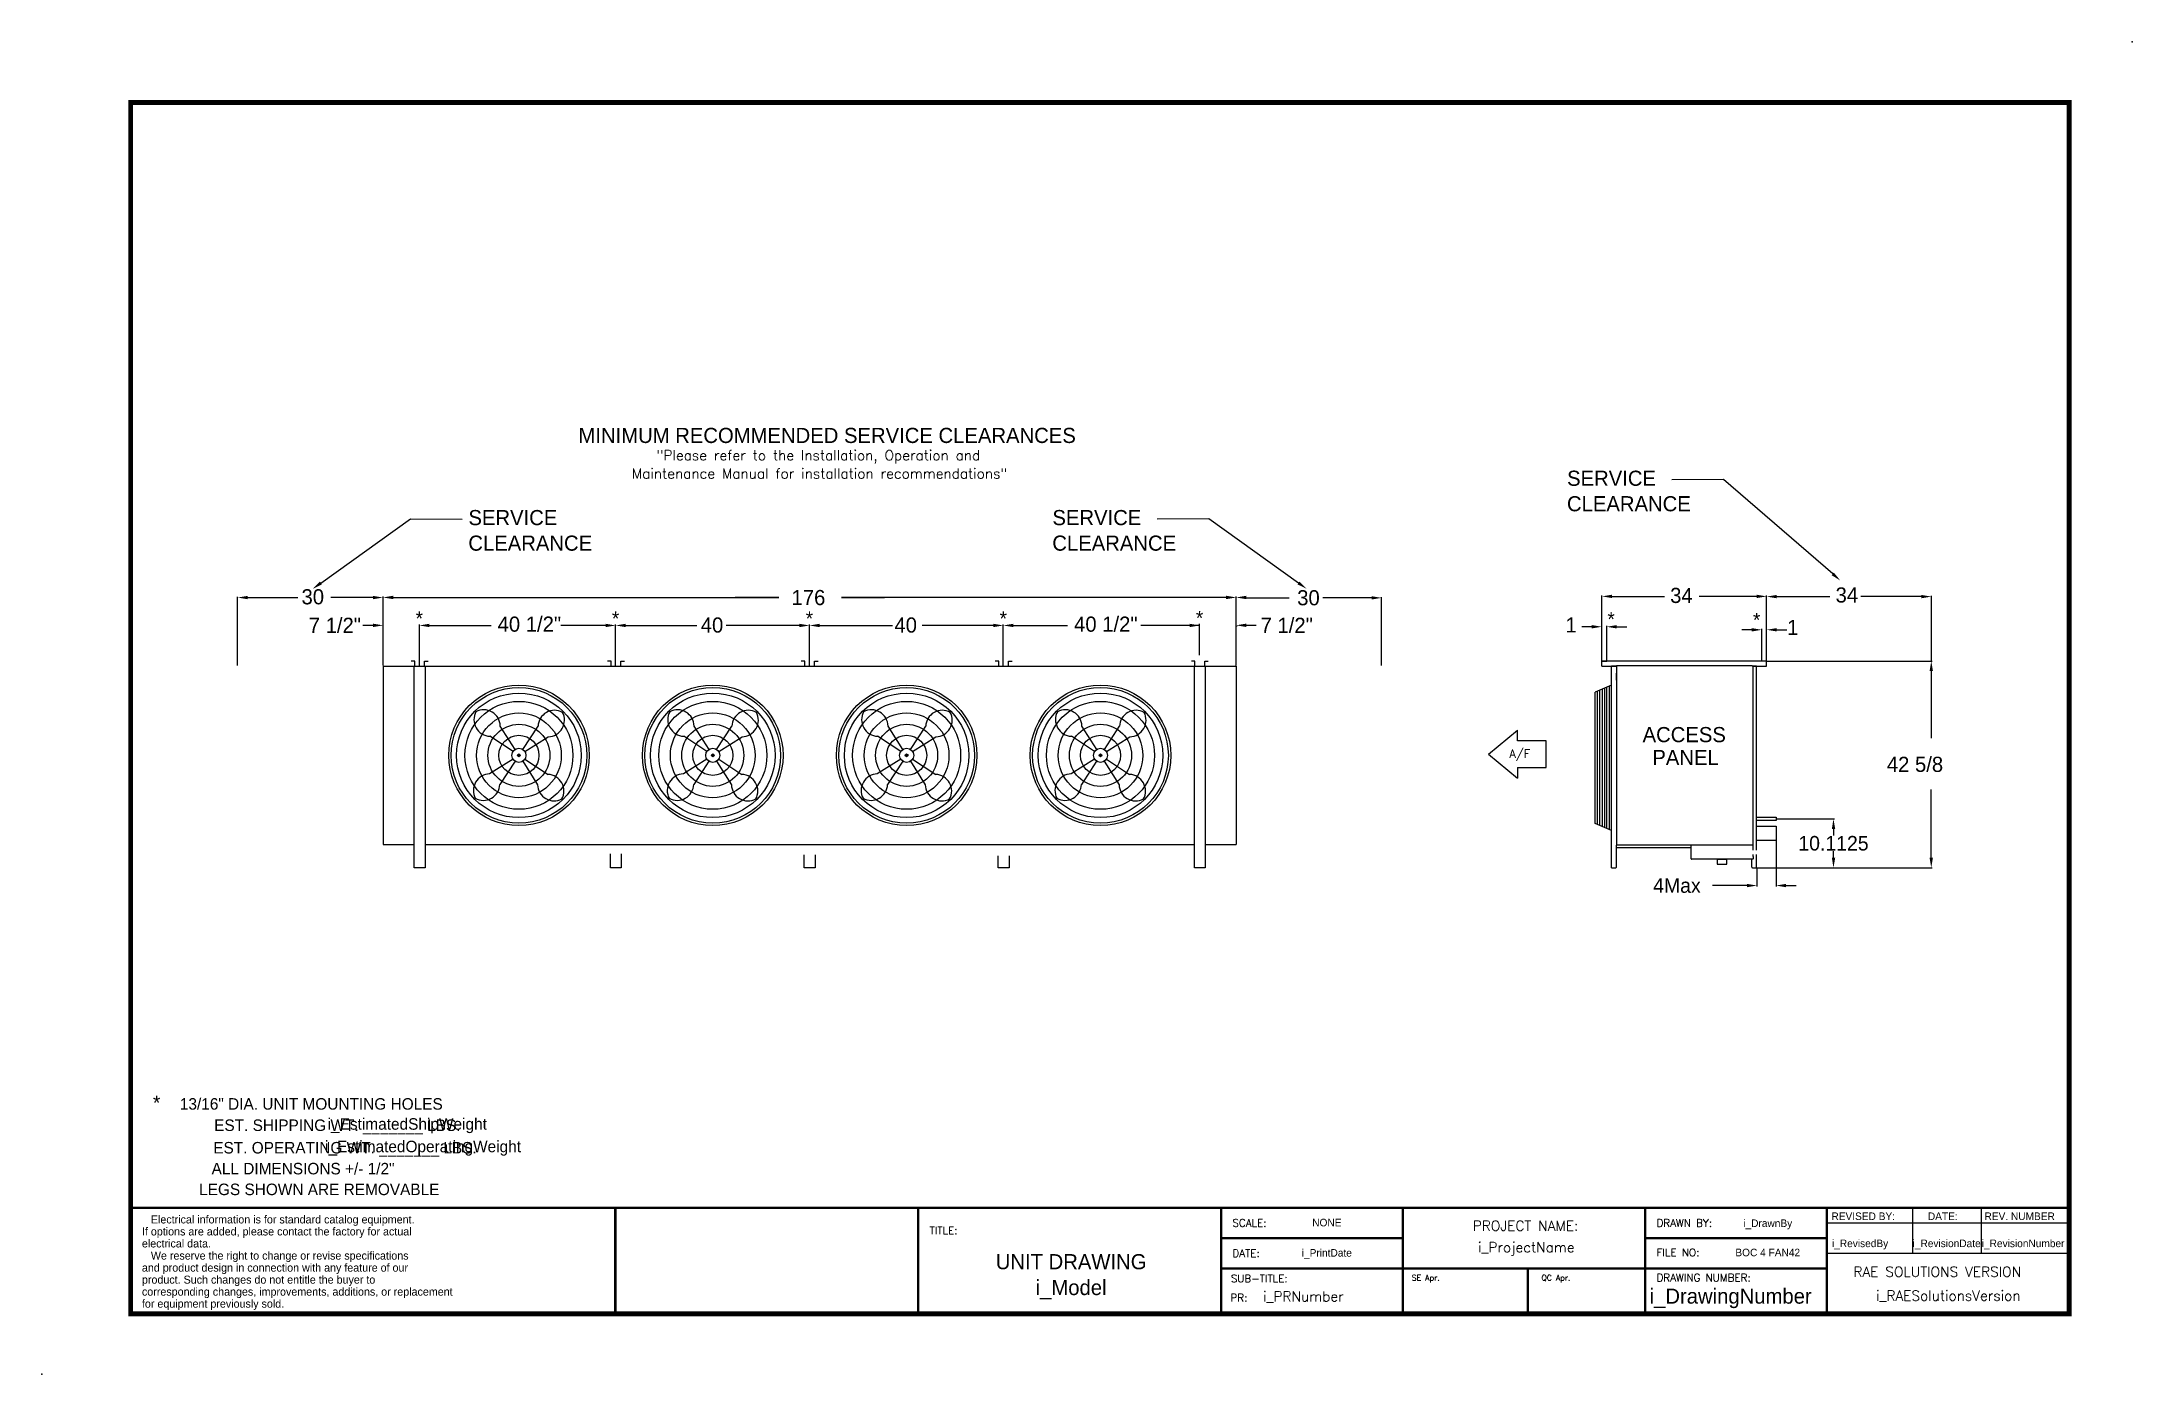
# Model space of a CAD drawing. Extents: x -18 to 413, y -12 to 263.
import ezdxf
from ezdxf.enums import TextEntityAlignment as Align

# ---------------------------------------------------------------- set-up
doc = ezdxf.new("R2010")
doc.units = 0
doc.header["$MEASUREMENT"] = 0
doc.layers.get('0').update_dxf_attribs({"linetype": 'CONTINUOUS'})
doc.layers.add('0_UNIT', color=7, linetype='CONTINUOUS')
doc.styles.add('DIMENTIONS', font='txt')
doc.styles.add('SIMPLEX', font='SIMPLEX')
doc.dimstyles.get("Standard").update_dxf_attribs({"dimtxt": 3, "dimasz": 2.075, "dimexe": 0.18, "dimexo": 0.0625, "dimgap": 0.09, "dimtad": 0, "dimtih": 1, "dimtoh": 1, "dimdec": 4, "dimzin": 0, "dimdsep": 46, "dimtxsty": 'DIMENTIONS', "dimcen": 0.09, "dimadec": 0, "dimazin": 0, "dimtfac": 1, "dimtdec": 4, "dimtofl": 0, "dimtmove": 0, "dimatfit": 3, "dimfxl": 1, "dimtolj": 1, "dimtzin": 0, "dimarcsym": 0})

# ---------------------------------------------------------------- blocks, each defined once
blk = doc.blocks.new('*U25')
at = {"layer": '0_UNIT', "color": 1, "style": 'DIMENTIONS'}
blk.add_text('176', height=3.125, dxfattribs=at).set_placement((136.36, 146.27))
blk = doc.blocks.new('*U26')
at = {"layer": '0_UNIT', "color": 1, "style": 'DIMENTIONS'}
blk.add_text('30', height=3.125, dxfattribs=at).set_placement((240.7, 146.23))
blk = doc.blocks.new('*U27')
at = {"layer": '0_UNIT', "color": 1, "style": 'DIMENTIONS'}
blk.add_text('30', height=3.125, dxfattribs=at).set_placement((35.25, 146.43))
blk = doc.blocks.new('*U28')
at = {"layer": '0_UNIT', "color": 1}
blk.add_lwpolyline([(39.25, 150.83), (57.73, 164.06), (68.41, 164.04)], dxfattribs=at)
blk.add_solid([(39.45, 150.55), (37.56, 149.62), (39.05, 151.11)], dxfattribs=at)
blk = doc.blocks.new('*U30')
at = {"layer": '0_UNIT', "color": 1, "style": 'DIMENTIONS'}
for s, p in [('SERVICE ', (69.69, 162.77)), ('CLEARANCE', (69.67, 157.5))]:
    blk.add_text(s, height=3.125, dxfattribs=at).set_placement(p)
blk = doc.blocks.new('*U32')
at = {"layer": '0_UNIT', "color": 1, "style": 'DIMENTIONS'}
blk.add_text('40', height=3.125, dxfattribs=at).set_placement((157.59, 140.6))
blk = doc.blocks.new('*U33')
at = {"layer": '0_UNIT', "color": 1, "style": 'DIMENTIONS'}
blk.add_text('7 1/2"', height=3.125, dxfattribs=at).set_placement((36.74, 140.54))
blk = doc.blocks.new('*U34')
at = {"layer": '0_UNIT', "color": 1, "style": 'DIMENTIONS'}
blk.add_text('40 1/2"', height=3.125, dxfattribs=at).set_placement((75.71, 140.78))
blk = doc.blocks.new('*U35')
at = {"layer": '0_UNIT', "color": 1, "style": 'DIMENTIONS'}
blk.add_text('40 1/2"', height=3.125, dxfattribs=at).set_placement((194.66, 140.78))
blk = doc.blocks.new('*U36')
at = {"layer": '0_UNIT', "color": 1, "style": 'DIMENTIONS'}
blk.add_text('7 1/2"', height=3.125, dxfattribs=at).set_placement((233.15, 140.54))
blk = doc.blocks.new('*U37')
at = {"layer": '0_UNIT', "color": 1}
blk.add_lwpolyline([(240.97, 150.83), (222.49, 164.06), (211.81, 164.04)], dxfattribs=at)
blk.add_solid([(241.17, 151.11), (242.66, 149.62), (240.77, 150.55)], dxfattribs=at)
blk = doc.blocks.new('*U38')
at = {"layer": '0_UNIT', "color": 1, "style": 'DIMENTIONS'}
for s, p in [('SERVICE ', (190.19, 162.77)), ('CLEARANCE', (190.17, 157.5))]:
    blk.add_text(s, height=3.125, dxfattribs=at).set_placement(p)
blk = doc.blocks.new('*U43')
at = {"color": 1, "style": 'DIMENTIONS'}
blk.add_text('34', height=3.125, dxfattribs=at).set_placement((317.66, 146.71))
blk = doc.blocks.new('*U44')
at = {"color": 1, "style": 'DIMENTIONS'}
blk.add_text('42 5/8', height=3.125, dxfattribs=at).set_placement((362.37, 111.84))
blk = doc.blocks.new('*U45')
at = {"color": 1, "style": 'DIMENTIONS'}
blk.add_text('1', height=3.12, dxfattribs=at).set_placement((296.07, 140.62))
blk = doc.blocks.new('*U46')
at = {"color": 1, "style": 'DIMENTIONS'}
blk.add_text('1', height=3.12, dxfattribs=at).set_placement((341.8, 140.11))
blk = doc.blocks.new('*U47')
at = {"color": 1, "style": 'DIMENTIONS'}
blk.add_text('34', height=3.125, dxfattribs=at).set_placement((351.79, 146.8))
blk = doc.blocks.new('*U48')
at = {"color": 1, "style": 'DIMENTIONS'}
blk.add_text('ACCESS', height=3.125, dxfattribs=at).set_placement((311.97, 117.98))
blk = doc.blocks.new('*U49')
at = {"color": 1}
blk.add_lwpolyline([(351.2, 152.71), (328.69, 172.18), (318.02, 172.16)], dxfattribs=at)
blk.add_solid([(351.43, 152.97), (352.77, 151.35), (350.98, 152.44)], dxfattribs=at)
blk = doc.blocks.new('*U50')
at = {"color": 1, "style": 'DIMENTIONS'}
for s, p in [('SERVICE ', (296.39, 170.89)), ('CLEARANCE', (296.37, 165.63))]:
    blk.add_text(s, height=3.125, dxfattribs=at).set_placement(p)
blk = doc.blocks.new('*U53')
at = {"color": 1, "style": 'DIMENTIONS'}
blk.add_text('PANEL', height=3.125, dxfattribs=at).set_placement((313.98, 113.26))
blk = doc.blocks.new('*U59')
blk.add_text('4Max', height=3).set_placement((314.15, 86.89))
blk = doc.blocks.new('*D16')
at = {"color": 0, "lineweight": -2}
for p, q in [((339.57, 102.16), (351.54, 102.16)), ((351.36, 100.08), (351.36, 98.69)), ((351.36, 94.12), (351.36, 95.51)), ((335.57, 92.04), (351.54, 92.04))]:
    blk.add_line(p, q, dxfattribs=at)
at = {"color": 0}
for points in [[(351.02, 100.08), (351.71, 100.08), (351.36, 102.16)], [(351.02, 94.12), (351.71, 94.12), (351.36, 92.04)]]:
    blk.add_solid(points, dxfattribs=at)
at = {"color": 0, "insert": (351.36, 97.1), "char_height": 3, "attachment_point": 5, "style": 'DIMENTIONS'}
blk.add_mtext('\\A1;10.1125', dxfattribs=at)

msp = doc.modelspace()

# ---------------------------------------------------------------- linework, layer by layer
at = {"color": 0}
for p, q in [((303.56567, 134.73211), (303.56567, 148.24964)), ((305.64067, 148.06964), (316.51317, 148.06964)), ((335.49067, 148.06964), (323.66524, 148.06964)), ((337.56567, 134.73211), (337.56567, 148.24964)), ((337.56567, 134.73211), (337.56567, 148.20211)), ((339.64067, 148.02211), (350.59699, 148.02211)), ((369.49067, 148.02211), (357.01802, 148.02211)), ((371.56567, 134.73211), (371.56567, 148.20211)), ((301.49067, 141.79838), (299.41567, 141.79838)), ((303.56567, 134.73211), (303.56567, 141.97838)), ((304.56567, 134.73211), (304.56567, 141.97838)), ((306.64067, 141.79838), (308.71567, 141.79838)), ((334.49067, 141.17378), (332.41567, 141.17378)), ((336.56567, 134.73211), (336.56567, 141.35378)), ((337.56567, 134.73211), (337.56567, 141.35378)), ((339.64067, 141.17378), (341.71567, 141.17378)), ((303.56567, 134.66961), (304.56567, 134.66961)), ((334.57817, 133.75611), (334.75317, 133.75611)), ((334.75317, 95.67512), (334.75317, 133.75611)), ((337.56567, 134.66961), (336.56567, 134.66961)), ((337.62817, 134.73211), (371.71583, 134.73211)), ((305.57886, 129.74463), (302.19177, 128.29301)), ((305.09499, 129.53725), (305.09499, 99.95198)), ((306.57817, 130.74462), (306.57817, 98.74462)), ((371.53583, 132.65711), (371.53583, 118.78026)), ((302.19177, 101.19622), (302.19177, 128.29301)), ((302.67564, 100.98885), (302.67564, 128.50038)), ((303.15951, 100.78148), (303.15951, 128.70776)), ((303.64338, 128.91513), (303.64338, 100.5741)), ((304.12725, 129.12251), (304.12725, 100.36673)), ((304.61112, 100.15936), (304.61112, 129.32988)), ((280.18291, 115.5022), (286.1259, 120.4545)), ((286.1259, 118.22596), (286.1259, 120.4545)), ((292.0689, 118.22596), (286.1259, 118.22596)), ((292.0689, 112.77843), (292.0689, 118.22596)), ((280.18291, 115.5022), (286.1259, 110.54989)), ((286.1259, 112.77843), (286.1259, 110.54989)), ((286.1259, 112.77843), (292.0689, 112.77843)), ((371.53583, 94.11961), (371.53583, 108.18177)), ((305.57886, 99.74461), (302.19177, 101.19622)), ((335.50317, 102.46961), (339.50317, 102.46961)), ((339.50317, 101.84461), (335.50317, 101.84461)), ((335.50317, 100.65711), (339.50317, 100.65711)), ((339.50317, 102.46961), (339.50317, 101.84461)), ((339.50317, 100.65711), (339.50317, 97.65711)), ((339.50317, 99.59461), (339.50317, 98.71961)), ((306.57817, 98.74462), (306.57817, 97.24462)), ((339.50317, 97.65711), (335.50317, 97.65711)), ((339.50317, 97.59461), (339.50317, 88.20737)), ((334.75317, 94.38017), (334.75317, 94.80012)), ((334.75317, 94.38017), (334.75317, 94.80012)), ((335.56567, 92.04461), (371.71583, 92.04461)), ((335.56567, 91.98211), (335.56567, 88.20737)), ((333.49067, 88.38737), (326.41375, 88.38737)), ((341.57817, 88.38737), (343.65317, 88.38737)), ((100.00002, 0.00001), (100.00002, 21.87501)), ((162.50002, 0.00001), (162.50002, 21.87501)), ((225.00001, 21.87501), (350, 21.87501)), ((225.00001, 0.00001), (225.00001, 21.87501)), ((262.50001, 21.87501), (262.50001, 0.00001)), ((312.50001, 21.87501), (312.50001, 9.37501)), ((350, 21.87501), (350, 0.00001)), ((350, 21.87501), (400, 21.87501)), ((350, 21.87501), (350, 18.75001)), ((367.64209, 21.87501), (367.64209, 12.50001)), ((381.85007, 21.87501), (381.85007, 12.50001)), ((350, 18.75001), (400, 18.75001)), ((262.50001, 15.62501), (225.00001, 15.62501)), ((312.50001, 15.62501), (350, 15.62501)), ((312.50001, 9.37501), (312.50001, 15.62501)), ((350, 9.37501), (225.00001, 9.37501)), ((288.28126, 9.37501), (288.28126, 0.00001)), ((312.50001, 9.37501), (312.50001, 0.00001)), ((350, 12.50001), (400, 12.50001))]:
    msp.add_line(p, q, dxfattribs=at)
at = {"color": 0, "linetype": 'Continuous'}
for p, q in [((303.56567, 133.73211), (303.56567, 136.71408)), ((303.56567, 134.66961), (303.56567, 134.53511)), ((337.56567, 134.66961), (303.56567, 134.66961)), ((303.56567, 134.53511), (303.56567, 134.53411)), ((303.56567, 133.80511), (303.56567, 134.53411)), ((303.56567, 133.66961), (303.56567, 133.80511)), ((334.57817, 133.75611), (306.57817, 133.75611)), ((306.57817, 133.75611), (306.57817, 96.74461)), ((337.56567, 134.66961), (337.56567, 134.53511)), ((337.56567, 134.53411), (337.56567, 134.53511)), ((337.56567, 133.80511), (337.56567, 134.53411)), ((337.56567, 133.66961), (337.56567, 133.80511)), ((303.56567, 133.66961), (306.52917, 133.66961)), ((306.44267, 133.66961), (305.57817, 133.66961)), ((305.57817, 133.66961), (305.57817, 133.53411)), ((305.57817, 92.18011), (305.57817, 133.53411)), ((306.57817, 133.66961), (306.52917, 133.66961)), ((306.57817, 130.74462), (306.57817, 132.24462)), ((306.57817, 130.74462), (306.57817, 132.24462)), ((306.57817, 130.74462), (306.57817, 98.74462)), ((335.50317, 133.66961), (334.75317, 133.66961)), ((334.75317, 133.66961), (337.56567, 133.66961)), ((335.50317, 133.66961), (335.50317, 133.53411)), ((335.50317, 95.67512), (335.50317, 133.53411)), ((306.57817, 98.74462), (306.57817, 97.24462)), ((334.75317, 96.74461), (306.57817, 96.74461)), ((306.58037, 92.18011), (306.58037, 96.74461)), ((306.58037, 96.21336), (322.00336, 96.21336)), ((322.00317, 94.74986), (322.00317, 95.13006)), ((322.00336, 95.13451), (322.00336, 96.74461)), ((322.00336, 94.7543), (322.00336, 95.13451)), ((305.57817, 92.04461), (305.57817, 92.17911)), ((305.57817, 92.04461), (306.44267, 92.04461)), ((306.44267, 92.04461), (306.44487, 92.04461)), ((306.57817, 92.18011), (306.58037, 92.18011)), ((322.00317, 94.74981), (322.00317, 94.74986)), ((322.00317, 94.38017), (322.00317, 94.74981)), ((322.00317, 93.8709), (322.00317, 94.38017)), ((322.00336, 94.38462), (322.00336, 94.75426)), ((334.70217, 93.81988), (322.05417, 93.81988)), ((327.37817, 93.81988), (327.37817, 92.78686)), ((327.37817, 93.81988), (329.37817, 93.81988)), ((327.37817, 92.78686), (329.37817, 92.78686)), ((329.37817, 92.78686), (329.37817, 93.81988)), ((334.50317, 92.18011), (334.50317, 93.81988)), ((334.63867, 92.04461), (335.50317, 92.04461)), ((334.75317, 94.38017), (334.75317, 93.8709)), ((335.50317, 92.18011), (335.50317, 94.80012)), ((335.50317, 92.04461), (335.50317, 92.17911))]:
    msp.add_line(p, q, dxfattribs=at)
at = {"color": 0}
for points, const_width in [([(0.00003, 0.00001), (400, 0.00001), (400, 249.99999), (0.00003, 249.99999), (0.00003, 0.00001)], 1), ([(100.59118, 21.87501), (0.00003, 21.87501)], 0.5), ([(400, 21.87501), (100.00002, 21.87501), (100.00002, 0.00001)], 0.5), ([(162.50002, 21.87501), (162.50002, 0.00001)], 0.5), ([(225.00001, 21.87501), (225.00001, 0.00001)], 0.5), ([(262.50001, 21.87501), (262.50001, 0.00001)], 0.5), ([(312.50001, 21.87501), (312.50001, 0.00001)], 0.5), ([(350, 0.00001), (350, 21.87501), (400, 21.87501)], 0.5), ([(262.50001, 15.62501), (225.00001, 15.62501)], 0.5), ([(350, 15.62501), (312.50001, 15.62501), (312.50001, 0.00001)], 0.5), ([(350, 9.37501), (225.00001, 9.37501)], 0.5), ([(288.28126, 9.37501), (288.28126, 0.00001)], 0.5)]:
    msp.add_lwpolyline(points, dxfattribs=dict(at, const_width=const_width))
at = {"color": 0, "linetype": 'Continuous'}
for centre, radius, start, end in [((322.05411, 95.13007), 0.05094, 175.0030833, 180.0086214), ((306.44487, 92.18011), 0.1355, 270, 0), ((322.05403, 94.74987), 0.05087, 174.9995225, 180.0121821), ((322.05411, 94.74982), 0.05094, 175.0030833, 180.0086214), ((322.05403, 94.38018), 0.05087, 174.9995225, 180.0121821), ((322.05417, 93.8709), 0.051, 180, 270.0016954), ((334.63867, 92.18011), 0.1355, 180, 270), ((334.70217, 93.8709), 0.051, 269.9976456, 0)]:
    msp.add_arc(centre, radius, start, end, dxfattribs=at)
at = {"color": 0}
for p in [(412.99606, 262.53359), (350, 0.00001), (-18.34305, -12.46641)]:
    msp.add_point(p, dxfattribs=at)
for points in [[(305.64067, 148.41547), (305.64067, 147.7238), (303.56567, 148.06964)], [(335.49067, 148.41547), (335.49067, 147.7238), (337.56567, 148.06964)], [(339.64067, 148.36794), (339.64067, 147.67627), (337.56567, 148.02211)], [(369.49067, 148.36794), (369.49067, 147.67627), (371.56567, 148.02211)], [(301.49067, 142.14421), (301.49067, 141.45255), (303.56567, 141.79838)], [(306.64067, 142.14421), (306.64067, 141.45255), (304.56567, 141.79838)], [(334.49067, 141.51962), (334.49067, 140.82795), (336.56567, 141.17378)], [(339.64067, 141.51962), (339.64067, 140.82795), (337.56567, 141.17378)], [(371.19, 132.65711), (371.88166, 132.65711), (371.53583, 134.73211)], [(371.19, 94.11961), (371.88166, 94.11961), (371.53583, 92.04461)], [(333.49067, 88.7332), (333.49067, 88.04154), (335.56567, 88.38737)], [(341.57817, 88.7332), (341.57817, 88.04154), (339.50317, 88.38737)]]:
    msp.add_solid(points, dxfattribs=at)
at = {"layer": '0_UNIT', "color": 0}
for p, q in [((22.06144, 133.78211), (22.06144, 148.01143)), ((24.13644, 147.83143), (34.48031, 147.83143)), ((49.98644, 147.83143), (41.31642, 147.83143)), ((52.10731, 133.78211), (52.10731, 148.03193)), ((52.10731, 133.78211), (52.10731, 148.01143)), ((54.13644, 147.85193), (133.70738, 147.85193)), ((54.18231, 147.85193), (133.70738, 147.85193)), ((133.70738, 147.85193), (124.75139, 147.85193)), ((133.70738, 147.85193), (124.94988, 147.85193)), ((226.03544, 147.85193), (146.68663, 147.85193)), ((226.08131, 147.85193), (146.68663, 147.85193)), ((146.68663, 147.85193), (155.56047, 147.85193)), ((146.68663, 147.85193), (154.57575, 147.85193)), ((228.11044, 133.78211), (228.11044, 148.03193)), ((228.11044, 133.78211), (228.11044, 148.03193)), ((228.11044, 133.78211), (228.11044, 147.94278)), ((230.18544, 147.76278), (239.05998, 147.76278)), ((256.03544, 147.76278), (246.00238, 147.76278)), ((258.11044, 133.78211), (258.11044, 147.94278)), ((220.56044, 135.90599), (220.56044, 142.38041)), ((228.11044, 135.90599), (228.11044, 144.09987)), ((49.98644, 142.08969), (47.91144, 142.08969)), ((52.10731, 133.78211), (52.10731, 142.25001)), ((59.56044, 133.8018), (59.56044, 142.26969)), ((59.56044, 133.78211), (59.56044, 142.25001)), ((61.63544, 142.07001), (74.36452, 142.07001)), ((61.63544, 142.07001), (63.71044, 142.07001)), ((97.98544, 142.07001), (88.7629, 142.07001)), ((100.06044, 133.78211), (100.06044, 142.25001)), ((100.06044, 133.78211), (100.06044, 142.25001)), ((102.13544, 142.07001), (116.82536, 142.07001)), ((137.98544, 142.07001), (122.89085, 142.07001)), ((140.06044, 133.78211), (140.06044, 142.25001)), ((140.06044, 133.78211), (140.06044, 142.25001)), ((140.06044, 133.78211), (140.06044, 142.25001)), ((140.06044, 133.78211), (140.06044, 142.25001)), ((140.06044, 133.78211), (140.06044, 142.25001)), ((140.06044, 133.78211), (140.06044, 142.25001)), ((142.13544, 142.07001), (157.1699, 142.07001)), ((177.98544, 142.07001), (163.34757, 142.07001)), ((180.06044, 133.78211), (180.06044, 142.25001)), ((180.06044, 133.78211), (180.06044, 142.25001)), ((182.13544, 142.07001), (193.29475, 142.07001)), ((220.56044, 142.07001), (208.42668, 142.07001)), ((218.48544, 142.07001), (216.41044, 142.07001)), ((228.11044, 133.78211), (228.11044, 142.25001)), ((228.15631, 142.00751), (228.15631, 141.87206)), ((230.18544, 142.10139), (232.26044, 142.10139)), ((230.19451, 142.10139), (231.57785, 142.10139)), ((58.61044, 134.66961), (57.86044, 134.66961)), ((58.61044, 133.66961), (58.61044, 134.66961)), ((60.61044, 133.66961), (60.61044, 134.66961)), ((60.61044, 134.66961), (61.36044, 134.66961)), ((99.11044, 134.66961), (98.36044, 134.66961)), ((99.11044, 133.66961), (99.11044, 134.66961)), ((101.11044, 133.66961), (101.11044, 134.66961)), ((101.11044, 134.66961), (101.86044, 134.66961)), ((139.11044, 134.66961), (138.36044, 134.66961)), ((139.11044, 134.66961), (138.36044, 134.66961)), ((139.11044, 133.66961), (139.11044, 134.66961)), ((139.11044, 133.66961), (139.11044, 134.66961)), ((141.11044, 133.66961), (141.11044, 134.66961)), ((141.11044, 134.66961), (141.86044, 134.66961)), ((141.11044, 133.66961), (141.11044, 134.66961)), ((141.11044, 134.66961), (141.86044, 134.66961)), ((179.11044, 134.66961), (178.36044, 134.66961)), ((179.11044, 133.66961), (179.11044, 134.66961)), ((181.11044, 133.66961), (181.11044, 134.66961)), ((181.11044, 134.66961), (181.86044, 134.66961)), ((219.61044, 134.66961), (218.86044, 134.66961)), ((219.61044, 133.66961), (219.61044, 134.66961)), ((221.61044, 133.66961), (221.61044, 134.66961)), ((221.61044, 134.66961), (222.36044, 134.66961)), ((52.11044, 133.66961), (59.61044, 133.66961)), ((52.11044, 133.66961), (52.11044, 96.85711)), ((58.48544, 133.66961), (60.73544, 133.66961)), ((58.48544, 92.04461), (58.48544, 133.66961)), ((58.61044, 133.66961), (60.61044, 133.66961)), ((59.61044, 133.66961), (100.11044, 133.66961)), ((60.73544, 133.66961), (60.73544, 92.04461)), ((98.98544, 133.66961), (101.23544, 133.66961)), ((99.11044, 133.66961), (101.11044, 133.66961)), ((101.23544, 133.66961), (178.98544, 133.66961)), ((138.98544, 133.66961), (141.23544, 133.66961)), ((138.98544, 133.66961), (141.23544, 133.66961)), ((139.11044, 133.66961), (141.11044, 133.66961)), ((139.11044, 133.66961), (141.11044, 133.66961)), ((178.98544, 133.66961), (181.23544, 133.66961)), ((179.11044, 133.66961), (181.11044, 133.66961)), ((180.11044, 133.66961), (220.61044, 133.66961)), ((219.48544, 133.66961), (221.73544, 133.66961)), ((219.48544, 92.04461), (219.48544, 133.66961)), ((219.61044, 133.66961), (221.61044, 133.66961)), ((220.61044, 133.66961), (228.11044, 133.66961)), ((221.73544, 133.66961), (221.73544, 92.04461)), ((228.11044, 133.66961), (228.11044, 96.85711)), ((79.33235, 116.48845), (76.26523, 121.31761)), ((80.90649, 116.47686), (84.04442, 121.26031)), ((119.33235, 116.48845), (116.26523, 121.31761)), ((120.90649, 116.47686), (124.04442, 121.26031)), ((159.33235, 116.48845), (156.26523, 121.31761)), ((160.90649, 116.47686), (164.04442, 121.26031)), ((199.33235, 116.48845), (196.26523, 121.31761)), ((200.90649, 116.47686), (204.04442, 121.26031)), ((78.89694, 116.05941), (74.11349, 119.19734)), ((81.33553, 116.04145), (86.16469, 119.10857)), ((118.89694, 116.05941), (114.11349, 119.19734)), ((121.33553, 116.04145), (126.16469, 119.10857)), ((158.89694, 116.05941), (154.11349, 119.19734)), ((161.33553, 116.04145), (166.16469, 119.10857)), ((198.89694, 116.05941), (194.11349, 119.19734)), ((201.33553, 116.04145), (206.16469, 119.10857)), ((78.88535, 114.48527), (74.05619, 111.41815)), ((79.31439, 114.04986), (76.17645, 109.26641)), ((80.88852, 114.03827), (83.95564, 109.20911)), ((81.32393, 114.46731), (86.10738, 111.32938)), ((118.88535, 114.48527), (114.05619, 111.41815)), ((119.31439, 114.04986), (116.17645, 109.26641)), ((120.88852, 114.03827), (123.95564, 109.20911)), ((121.32393, 114.46731), (126.10738, 111.32938)), ((158.88535, 114.48527), (154.05619, 111.41815)), ((159.31439, 114.04986), (156.17645, 109.26641)), ((160.88852, 114.03827), (163.95564, 109.20911)), ((161.32393, 114.46731), (166.10738, 111.32938)), ((198.88535, 114.48527), (194.05619, 111.41815)), ((199.31439, 114.04986), (196.17645, 109.26641)), ((200.88852, 114.03827), (203.95564, 109.20911)), ((201.32393, 114.46731), (206.10738, 111.32938)), ((52.11044, 96.85711), (58.48544, 96.85711)), ((60.73544, 96.85711), (219.48544, 96.85711)), ((98.98544, 92.04461), (98.98544, 94.96578)), ((101.23544, 94.95299), (101.23544, 92.04461)), ((221.73544, 96.85711), (228.11044, 96.85711)), ((60.73544, 92.04461), (58.48544, 92.04461)), ((101.23544, 92.04461), (98.98544, 92.04461)), ((138.98544, 92.04461), (138.98544, 94.7385)), ((138.98544, 92.04461), (138.98544, 94.7385)), ((141.23544, 92.04461), (138.98544, 92.04461)), ((141.23544, 92.04461), (138.98544, 92.04461)), ((141.23544, 94.72572), (141.23544, 92.04461)), ((141.23544, 94.72572), (141.23544, 92.04461)), ((178.98544, 92.04461), (178.98544, 94.51123)), ((181.23544, 92.04461), (178.98544, 92.04461)), ((181.23544, 94.49845), (181.23544, 92.04461)), ((221.73544, 92.04461), (219.48544, 92.04461))]:
    msp.add_line(p, q, dxfattribs=at)
for centre, radius in [((80.11044, 115.26336), 14.5), ((120.11044, 115.26336), 14.5), ((160.11044, 115.26336), 14.5), ((200.11044, 115.26336), 14.5), ((80.11044, 115.26336), 14), ((80.11044, 115.26336), 12.85177), ((80.11044, 115.26336), 11.13912), ((120.11044, 115.26336), 14), ((120.11044, 115.26336), 12.85177), ((120.11044, 115.26336), 11.13912), ((160.11044, 115.26336), 14), ((160.11044, 115.26336), 12.85177), ((160.11044, 115.26336), 11.13912), ((200.11044, 115.26336), 14), ((200.11044, 115.26336), 12.85177), ((200.11044, 115.26336), 11.13912), ((80.11044, 115.26336), 8.73857), ((80.11044, 115.26336), 6.40143), ((120.11044, 115.26336), 8.73857), ((120.11044, 115.26336), 6.40143), ((160.11044, 115.26336), 8.73857), ((160.11044, 115.26336), 6.40143), ((200.11044, 115.26336), 8.73857), ((200.11044, 115.26336), 6.40143), ((80.11044, 115.26336), 4.13262), ((80.11044, 115.26336), 1.4513), ((120.11044, 115.26336), 4.13262), ((120.11044, 115.26336), 1.4513), ((160.11044, 115.26336), 4.13262), ((160.11044, 115.26336), 1.4513), ((200.11044, 115.26336), 4.13262), ((200.11044, 115.26336), 1.4513), ((80.11044, 115.26336), 0.28645), ((120.11044, 115.26336), 0.28645), ((160.11044, 115.26336), 0.28645), ((200.11044, 115.26336), 0.28645)]:
    msp.add_circle(centre, radius, dxfattribs=at)
for centre, start, end in [((74.24415, 122.62145), 151.3003537, 267.814713), ((72.83957, 121.23741), 1.3411738, 117.8555331), ((87.46852, 121.12965), 61.3003537, 177.814713), ((86.08448, 122.53423), 271.3411738, 27.8555331), ((114.24415, 122.62145), 151.3003537, 267.814713), ((112.83957, 121.23741), 1.3411738, 117.8555331), ((127.46852, 121.12965), 61.3003537, 177.814713), ((126.08448, 122.53423), 271.3411738, 27.8555331), ((154.24415, 122.62145), 151.3003537, 267.814713), ((152.83957, 121.23741), 1.3411738, 117.8555331), ((167.46852, 121.12965), 61.3003537, 177.814713), ((166.08448, 122.53423), 271.3411738, 27.8555331), ((194.24415, 122.62145), 151.3003537, 267.814713), ((192.83957, 121.23741), 1.3411738, 117.8555331), ((207.46852, 121.12965), 61.3003537, 177.814713), ((206.08448, 122.53423), 271.3411738, 27.8555331), ((74.13639, 107.99249), 91.3411738, 207.8555331), ((72.75235, 109.39707), 241.3003537, 357.814713), ((87.3813, 109.28931), 181.3411738, 297.8555331), ((85.97672, 107.90527), 331.3003537, 87.814713), ((114.13639, 107.99249), 91.3411738, 207.8555331), ((112.75235, 109.39707), 241.3003537, 357.814713), ((127.3813, 109.28931), 181.3411738, 297.8555331), ((125.97672, 107.90527), 331.3003537, 87.814713), ((154.13639, 107.99249), 91.3411738, 207.8555331), ((152.75235, 109.39707), 241.3003537, 357.814713), ((167.3813, 109.28931), 181.3411738, 297.8555331), ((165.97672, 107.90527), 331.3003537, 87.814713), ((194.13639, 107.99249), 91.3411738, 207.8555331), ((192.75235, 109.39707), 241.3003537, 357.814713), ((207.3813, 109.28931), 181.3411738, 297.8555331), ((205.97672, 107.90527), 331.3003537, 87.814713)]:
    msp.add_arc(centre, 3.4266, start, end, dxfattribs=at)
for p in [(80.11044, 115.26336), (120.11044, 115.26336), (160.11044, 115.26336), (200.11044, 115.26336)]:
    msp.add_point(p, dxfattribs=at)
for points in [[(24.13644, 148.17726), (24.13644, 147.4856), (22.06144, 147.83143)], [(49.98644, 148.17726), (49.98644, 147.4856), (52.06144, 147.83143)], [(54.13644, 148.19776), (54.13644, 147.50609), (52.06144, 147.85193)], [(54.18231, 148.19776), (54.18231, 147.50609), (52.10731, 147.85193)], [(226.03544, 148.19776), (226.03544, 147.50609), (228.11044, 147.85193)], [(226.08131, 148.19776), (226.08131, 147.50609), (228.15631, 147.85193)], [(230.18544, 148.19011), (230.18544, 147.49845), (228.11044, 147.84428)], [(256.03544, 148.10862), (256.03544, 147.41695), (258.11044, 147.76278)], [(49.98644, 142.43553), (49.98644, 141.74386), (52.06144, 142.08969)], [(61.63544, 142.41584), (61.63544, 141.72418), (59.56044, 142.07001)], [(61.63544, 142.41584), (61.63544, 141.72418), (59.56044, 142.07001)], [(97.98544, 142.41584), (97.98544, 141.72418), (100.06044, 142.07001)], [(102.13544, 142.41584), (102.13544, 141.72418), (100.06044, 142.07001)], [(137.98544, 142.41584), (137.98544, 141.72418), (140.06044, 142.07001)], [(142.13544, 142.41584), (142.13544, 141.72418), (140.06044, 142.07001)], [(177.98544, 142.41584), (177.98544, 141.72418), (180.06044, 142.07001)], [(182.13544, 142.41584), (182.13544, 141.72418), (180.06044, 142.07001)], [(218.48544, 142.41584), (218.48544, 141.72418), (220.56044, 142.07001)], [(230.18544, 142.44723), (230.18544, 141.75556), (228.11044, 142.10139)]]:
    msp.add_solid(points, dxfattribs=at)

# ---------------------------------------------------------------- block references
at = {"color": 0}
for name in ['*U50', '*U49', '*U38', '*U37', '*U27', '*U25', '*U26', '*U43', '*U47', '*U34', '*U32', '*U35', '*U36', '*U45', '*U46', '*U48', '*U53', '*U44', '*U59']:
    msp.add_blockref(name, (0, 0), dxfattribs=at)
at = {"color": 7}
for name in ['*U28', '*U30', '*U33']:
    msp.add_blockref(name, (0, 0), dxfattribs=at)

# ---------------------------------------------------------------- texts
at = {"color": 0}
for s, height, style, p in [('MINIMUM RECOMMENDED SERVICE CLEARANCES', 3.1249998, 'DIMENTIONS', (92.39804, 179.72911)), ('A/F', 1.743, 'SIMPLEX', (284.47433, 114.72969)), ('TITLE:', 1.5625, 'SIMPLEX', (164.84377, 16.40626)), ('SCALE:', 1.5625, 'SIMPLEX', (227.34376, 17.96876)), ('DRAWN BY:', 1.5625, 'SIMPLEX', (314.84376, 17.96876)), ('DATE:', 1.5625, 'SIMPLEX', (227.34376, 11.71876)), ('FILE NO:', 1.5625, 'SIMPLEX', (314.84376, 11.86982)), ('RAE SOLUTIONS VERSION', 2.0749999, 'SIMPLEX', (355.47797, 7.63436)), ('SUB-TITLE:', 1.5625, 'SIMPLEX', (227.00518, 6.49982)), ('i_PRNumber', 2.075, 'SIMPLEX', (233.67634, 2.54844)), ('SE Apr.', 1.171875, 'SIMPLEX', (264.33581, 6.84929)), ('QC Apr.', 1.171875, 'SIMPLEX', (291.10058, 6.84929)), ('DRAWING NUMBER:', 1.5624999, 'SIMPLEX', (314.84376, 6.68955))]:
    msp.add_text(s, height=height, dxfattribs=dict(at, style=style)).set_placement(p)
at = {"color": 0, "style": 'SIMPLEX'}
for s, p in [('"Please refer to the Installation, Operation and', (141.90086, 176.1548)), ('Maintenance Manual for installation recommendations"', (142.14836, 172.39371)), ('PROJECT NAME:', (287.81385, 17.13556)), ('i_ProjectName', (287.97163, 12.6942)), ('i_RAESolutionsVersion', (375.05158, 2.70396))]:
    msp.add_text(s, height=2.0749999, dxfattribs=at).set_placement(p, align=Align.CENTER)
at = {"color": 0}
for s, height, p in [('*', 2.92288, (305.47617, 141.90079)), ('*', 2.92288, (335.50389, 141.74204)), ('*', 2.92288, (5.35062, 42.09249)), ('EST. SHIPPING WT. _______ LBS.', 2.3749998, (42.63502, 37.7338)), ('i_EstimatedShipWeight', 2.3777255, (57.07039, 37.99324)), ('EST. OPERATING WT. _______ LBS.', 2.3749998, (44.21204, 33.08814)), ('i_EstimatedOperatingWeight', 2.3749998, (60.32012, 33.34759)), ('ALL DIMENSIONS +/- 1/2"', 2.3749998, (35.56408, 28.77793)), ('LEGS SHOWN ARE REMOVABLE', 2.3749998, (38.91448, 24.49344)), ('NONE', 1.5625, (246.81702, 18.05131)), ('i_DrawnBy', 1.5625, (337.79337, 17.91728)), ('i_PrintDate', 1.5624999, (246.81702, 11.80131)), ('BOC 4 FAN42', 1.5624999, (337.79337, 11.87196)), ('i_RevisedBy', 1.5624999, (356.84716, 13.75343)), ('i_RevisionDate', 1.5624999, (374.71009, 13.75343)), ('i_RevisionNumber', 1.5624999, (390.48901, 13.75343)), ('UNIT DRAWING', 3.1249998, (194.04533, 9.19161)), ('i_Model', 3.125, (194.04533, 3.86551)), ('i_DrawingNumber', 3.1249998, (330.14121, 2.0909))]:
    msp.add_text(s, height=height, dxfattribs=at).set_placement(p, align=Align.CENTER)
for s, height, p in [('13/16" DIA. UNIT MOUNTING HOLES', 2.3749998, (10.14317, 42.13362)), ('REVISED BY:', 1.5624999, (350.9379, 19.35608)), ('DATE:', 1.5625, (370.83525, 19.35608)), ('REV. NUMBER', 1.5624999, (382.51984, 19.35608))]:
    msp.add_text(s, height=height, dxfattribs=at).set_placement(p)
at = {"color": 0, "lineweight": 25}
for s, p in [('If options are added, please contact the factory for actual', (2.31668, 16.17053)), ('   Electrical information is for standard catalog equipment.', (2.31668, 18.6491)), ('electrical data.', (2.31668, 13.69196)), ('and product design in connection with any feature of our', (2.31668, 8.70356)), ('   We reserve the right to change or revise specifications', (2.31668, 11.18213)), ('corresponding changes, improvements, additions, or replacement ', (2.31668, 3.74642)), ('product. Such changes do not entitle the buyer to', (2.31668, 6.22499)), ('for equipment previously sold.', (2.31668, 1.26785))]:
    msp.add_text(s, height=1.6523806, dxfattribs=at).set_placement(p)
at = {"color": 0, "style": 'SIMPLEX'}
msp.add_text('PR:', height=1.5625, dxfattribs=at).set_placement((230.40472, 2.54844), align=Align.RIGHT)
at = {"layer": '0_UNIT', "color": 0}
for p in [(59.55415, 142.05061), (100.05415, 142.03092), (140.05415, 142.03092), (180.05415, 142.03092), (220.55415, 142.16132)]:
    msp.add_text('*', height=2.92288, dxfattribs=at).set_placement(p, align=Align.CENTER)
at = {"layer": '0_UNIT', "color": 1, "style": 'DIMENTIONS'}
msp.add_text('40', height=3.125, dxfattribs=at).set_placement((117.62735, 140.60149))

# ---------------------------------------------------------------- dimensions: what is measured, and where the dimension line sits
at = {"color": 0}
dim = msp.add_linear_dim(base=(351.36382, 102.15711), p1=(335.50317, 92.04461), p2=(339.50317, 102.15711), angle=90, dimstyle='STANDARD', dxfattribs=at)
dim.commit()
dim.dimension.update_dxf_attribs({"geometry": '*D16', "text_midpoint": (351.36382, 97.10086)})

doc.saveas('drawing.dxf')
